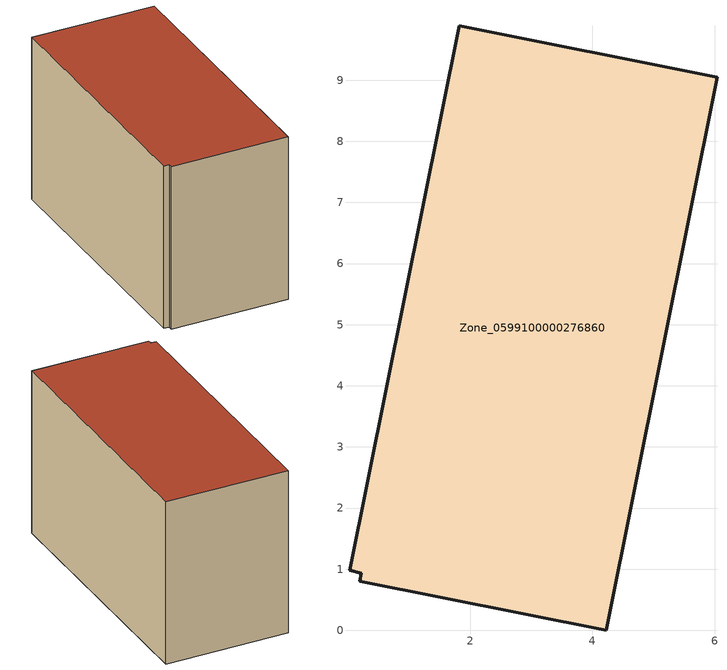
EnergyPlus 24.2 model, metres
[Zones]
Zone_0599100000276860
 floor ground (C_G): 0.22,0.93 0.03,0.98 1.82,9.89 6.04,9.05 4.23,0 0.2,0.8 z0
 wall outside (C_F): 4.23,0 6.04,9.05 1.82,9.89 0.03,0.98 0.22,0.93 0.2,0.8 4.23,0 z0:5.87
 roof outside (C_R): 0.22,0.93 0.2,0.8 4.23,0 6.04,9.05 1.82,9.89 0.03,0.98 z5.87
[BUILDING]
Pand.0599100000276860: North Axis=0; Terrain=City; Loads Convergence Tolerance Value=0.04; Temperature Convergence Tolerance Value=0.4; Solar Distribution=FullExterior; Maximum Number of Warmup Days=25; Minimum Number of Warmup Days=1
[Site:Location]
Rotterdam.The.Hague.AP_ZH_NLD Design_Conditions: Latitude=51.96; Longitude=4.45; Time Zone=1; Elevation=-4.5
[SITE:GROUNDTEMPERATURE:BUILDINGSURFACE]
18, 18, 18, 18, 18, 18, 18, 18, 18, 18, 18, 18
[MATERIAL] Thermal Absorptance=0.9; Solar Absorptance=0.7; Visible Absorptance=0.7
Name | Roughness | Thickness | Conductivity | Density | Specific Heat
G.TI.1965-1974 | MediumSmooth | 0.15 | 0.882353 | 540 | 1210
F.TI.1965-1974 | Rough | 0.3 | 0.697674 | 1920 | 840
R.TI.1965-1974 | MediumRough | 0.2 | 0.232558 | 1500 | 1000
[CONSTRUCTION]
C_G: G.TI.1965-1974
C_F: F.TI.1965-1974
C_R: R.TI.1965-1974
[ZONE]
Zone_0599100000276860: Type=1; Multiplier=1; Ceiling Height=Autocalculate; Volume=Autocalculate; Floor Area=autocalculate; Part of Total Floor Area=Yes
[ZONEINFILTRATION:DESIGNFLOWRATE]
Infil_Zone_0599100000276860: Zone or ZoneList or Space or SpaceList=Zone_0599100000276860; Schedule=AlwaysOn; Design Flow Rate Calculation Method=Flow/Area; Flow Rate per Floor Area=0.003; Constant Term Coefficient=1; Temperature Term Coefficient=0; Velocity Term Coefficient=0; Velocity Squared Term Coefficient=0
[HVACTEMPLATE:ZONE:IDEALLOADSAIRSYSTEM]
Zone_0599100000276860: Maximum Heating Supply Air Temperature=50; Minimum Cooling Supply Air Temperature=13; Maximum Heating Supply Air Humidity Ratio=0.0156; Minimum Cooling Supply Air Humidity Ratio=0.0077; Heating Limit=NoLimit; Cooling Limit=NoLimit; Dehumidification Control Type=ConstantSensibleHeatRatio; Cooling Sensible Heat Ratio=0.7; Dehumidification Setpoint=60; Humidification Control Type=None; Humidification Setpoint=30; Outdoor Air Method=None; Outdoor Air Flow Rate per Person=0.00944; Outdoor Air Flow Rate per Zone Floor Area=0; Outdoor Air Flow Rate per Zone=0; Demand Controlled Ventilation Type=None; Outdoor Air Economizer Type=NoEconomizer; Heat Recovery Type=None; Sensible Heat Recovery Effectiveness=0.7; Latent Heat Recovery Effectiveness=0.65
[ZONECONTROL:THERMOSTAT]
ThermostatControl_Zone_0599100000276860: Zone or ZoneList=Zone_0599100000276860; Control Type Schedule=DualSetpointControlType; Control 1=Thermostat_Zone_0599100000276860; Temperature Difference Between Cutout And Setpoint=0
[THERMOSTATSETPOINT:DUALSETPOINT]
Thermostat_Zone_0599100000276860: Heating Setpoint Temperature Schedule=HeatingSetpoint_Zone_0599100000276860; Cooling Setpoint Temperature Schedule=CoolingSetpoint_Zone_0599100000276860
[SCHEDULE:COMPACT]
HeatingSetpoint_Zone_0599100000276860: Through: 12/31, For: AllDays, Until: 24:00, 21
CoolingSetpoint_Zone_0599100000276860: Through: 12/31, For: AllDays, Until: 24:00, 24
DualSetpointControlType: Through: 12/31, For: AllDays, Until: 24:00, 4
AlwaysOn: Through: 12/31, For: AllDays, Until: 24:00, 1
